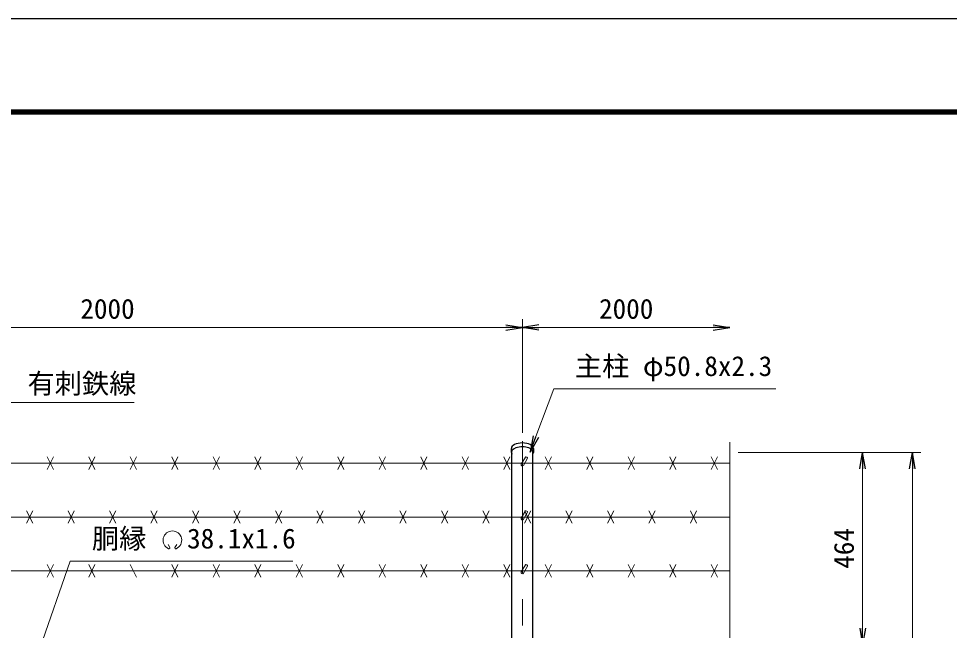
# Model space of a CAD drawing. Units: millimetres, scale not verified. Extents: x -4200 to 4200, y -2970 to 2970.
# Drawn here: x -2599 to -356, y 1495 to 2970 of the extents above; entities that cross this region are included whole.
import ezdxf
from ezdxf.enums import TextEntityAlignment as Align

# ---------------------------------------------------------------- set-up
doc = ezdxf.new("R2010")
doc.units = ezdxf.units.MM
doc.header["$LTSCALE"] = 10
doc.linetypes.add('USER1', pattern=[50.8, 31.75, -6.35, 6.35, -6.35])
for name, color, linetype, lineweight in [('0-1_D-BMK', 2, 'USER1', 13), ('0-2_D-STR1', 1, 'Continuous', 25), ('0-3_D-STR-DIM', 7, 'Continuous', 13), ('0-C_D-STR3', 3, 'Continuous', 13), ('0-D_D-STR-TXT', 7, 'Continuous', 13), ('0-E_D-TTL', 7, 'Continuous', 25)]:
    doc.layers.add(name, color=color, linetype=linetype, lineweight=lineweight)
doc.layers.add('0-4_0', color=7, linetype='Continuous')
doc.styles.add('ＭＳ ゴシック', font='')
doc.styles.get('ＭＳ ゴシック').set_extended_font_data('MS Gothic')

# ---------------------------------------------------------------- blocks, each defined once
blk = doc.blocks.new('_Open')
at = {"layer": '0-4_0'}
blk.add_line((-10, 1.667), (0, 0), dxfattribs=at)
blk.add_lwpolyline([(-10, -1.667), (0, 0), (-10, 0)], dxfattribs=at)

msp = doc.modelspace()

# ---------------------------------------------------------------- linework, layer by layer
at = {"layer": '0-1_D-BMK'}
msp.add_line((-1384.97, 1951.06), (-1384.97, -920), dxfattribs=at)
at = {"layer": '0-2_D-STR1'}
for p, q in [((-1411.57, 1924), (-1411.57, 1933.53)), ((-1358.37, 1933.53), (-1358.37, 1924)), ((-1410.37, 1463), (-1410.37, 1927.95)), ((-1359.57, 1463), (-1359.57, 1927.95))]:
    msp.add_line(p, q, dxfattribs=at)
for centre, start_param, end_param in [((-1384.97, 1924), 2.8400761, 6.5847019), ((-1384.97, 1933.53), 3.1415927, 6.2831853)]:
    msp.add_ellipse(centre, major_axis=(-26.6, 0), ratio=0.5, start_param=start_param, end_param=end_param, dxfattribs=at)
at = {"layer": '0-3_D-STR-DIM'}
for p, q in [((-1384.97, 1971.06), (-1384.97, 2245)), ((-1384.97, 1971.06), (-1384.97, 2245)), ((-3344.97, 2225), (-1424.97, 2225)), ((-1344.97, 2225), (-924.97, 2225)), ((-884.97, 1949), (-884.97, 510.65)), ((-864.97, 1924), (-424.97, 1924)), ((-864.97, 1924), (-544.97, 1924)), ((-564.97, 1500), (-564.97, 1884)), ((-444.97, 1884), (-444.97, -500))]:
    msp.add_line(p, q, dxfattribs=at)
at = {"layer": '0-C_D-STR3'}
for p, q in [((-2529.97, 1883.07), (-2514.97, 1913.07)), ((-2529.97, 1913.07), (-2514.97, 1883.07)), ((-2429.97, 1883.07), (-2414.97, 1913.07)), ((-2429.97, 1913.07), (-2414.97, 1883.07)), ((-2329.97, 1883.07), (-2314.97, 1913.07)), ((-2329.97, 1913.07), (-2314.97, 1883.07)), ((-2229.97, 1883.07), (-2214.97, 1913.07)), ((-2229.97, 1913.07), (-2214.97, 1883.07)), ((-2129.97, 1883.07), (-2114.97, 1913.07)), ((-2129.97, 1913.07), (-2114.97, 1883.07)), ((-2029.97, 1883.07), (-2014.97, 1913.07)), ((-2029.97, 1913.07), (-2014.97, 1883.07)), ((-1929.97, 1883.07), (-1914.97, 1913.07)), ((-1929.97, 1913.07), (-1914.97, 1883.07)), ((-1829.97, 1883.07), (-1814.97, 1913.07)), ((-1829.97, 1913.07), (-1814.97, 1883.07)), ((-1729.97, 1883.07), (-1714.97, 1913.07)), ((-1729.97, 1913.07), (-1714.97, 1883.07)), ((-1629.97, 1883.07), (-1614.97, 1913.07)), ((-1629.97, 1913.07), (-1614.97, 1883.07)), ((-1529.97, 1883.07), (-1514.97, 1913.07)), ((-1529.97, 1913.07), (-1514.97, 1883.07)), ((-1429.97, 1883.07), (-1414.97, 1913.07)), ((-1429.97, 1913.07), (-1414.97, 1883.07)), ((-1387.57, 1895.61), (-1377.68, 1912.75)), ((-1382.38, 1892.61), (-1372.48, 1909.75)), ((-1329.97, 1883.07), (-1314.97, 1913.07)), ((-1329.97, 1913.07), (-1314.97, 1883.07)), ((-1229.97, 1883.07), (-1214.97, 1913.07)), ((-1229.97, 1913.07), (-1214.97, 1883.07)), ((-1129.97, 1883.07), (-1114.97, 1913.07)), ((-1129.97, 1913.07), (-1114.97, 1883.07)), ((-1029.97, 1883.07), (-1014.97, 1913.07)), ((-1029.97, 1913.07), (-1014.97, 1883.07)), ((-929.97, 1883.07), (-914.97, 1913.07)), ((-929.97, 1913.07), (-914.97, 1883.07)), ((-884.97, 1898.07), (-3384.97, 1898.07)), ((-2579.97, 1753.17), (-2564.97, 1783.17)), ((-2579.97, 1783.17), (-2564.97, 1753.17)), ((-2479.97, 1753.17), (-2464.97, 1783.17)), ((-2479.97, 1783.17), (-2464.97, 1753.17)), ((-2379.97, 1753.17), (-2364.97, 1783.17)), ((-2379.97, 1783.17), (-2364.97, 1753.17)), ((-2279.97, 1753.17), (-2264.97, 1783.17)), ((-2279.97, 1783.17), (-2264.97, 1753.17)), ((-2179.97, 1753.17), (-2164.97, 1783.17)), ((-2179.97, 1783.17), (-2164.97, 1753.17)), ((-2079.97, 1753.17), (-2064.97, 1783.17)), ((-2079.97, 1783.17), (-2064.97, 1753.17)), ((-1979.97, 1753.17), (-1964.97, 1783.17)), ((-1979.97, 1783.17), (-1964.97, 1753.17)), ((-1879.97, 1753.17), (-1864.97, 1783.17)), ((-1879.97, 1783.17), (-1864.97, 1753.17)), ((-1779.97, 1753.17), (-1764.97, 1783.17)), ((-1779.97, 1783.17), (-1764.97, 1753.17)), ((-1679.97, 1753.17), (-1664.97, 1783.17)), ((-1679.97, 1783.17), (-1664.97, 1753.17)), ((-1579.97, 1753.17), (-1564.97, 1783.17)), ((-1579.97, 1783.17), (-1564.97, 1753.17)), ((-1479.97, 1753.17), (-1464.97, 1783.17)), ((-1479.97, 1783.17), (-1464.97, 1753.17)), ((-1387.57, 1765.71), (-1377.68, 1782.84)), ((-1382.38, 1762.71), (-1372.48, 1779.84)), ((-1379.97, 1753.17), (-1364.97, 1783.17)), ((-1379.97, 1783.17), (-1364.97, 1753.17)), ((-1279.97, 1753.17), (-1264.97, 1783.17)), ((-1279.97, 1783.17), (-1264.97, 1753.17)), ((-1179.97, 1753.17), (-1164.97, 1783.17)), ((-1179.97, 1783.17), (-1164.97, 1753.17)), ((-1079.97, 1753.17), (-1064.97, 1783.17)), ((-1079.97, 1783.17), (-1064.97, 1753.17)), ((-979.97, 1753.17), (-964.97, 1783.17)), ((-979.97, 1783.17), (-964.97, 1753.17)), ((-884.97, 1768.17), (-3384.97, 1768.17)), ((-884.97, 1638.27), (-3384.97, 1638.27)), ((-2529.97, 1623.27), (-2514.97, 1653.27)), ((-2529.97, 1653.27), (-2514.97, 1623.27)), ((-2429.97, 1623.27), (-2414.97, 1653.27)), ((-2429.97, 1653.27), (-2414.97, 1623.27)), ((-2329.97, 1653.27), (-2314.97, 1623.27)), ((-2229.97, 1623.27), (-2214.97, 1653.27)), ((-2229.97, 1653.27), (-2214.97, 1623.27)), ((-2129.97, 1623.27), (-2114.97, 1653.27)), ((-2129.97, 1653.27), (-2114.97, 1623.27)), ((-2029.97, 1623.27), (-2014.97, 1653.27)), ((-2029.97, 1653.27), (-2014.97, 1623.27)), ((-1929.97, 1623.27), (-1914.97, 1653.27)), ((-1929.97, 1653.27), (-1914.97, 1623.27)), ((-1829.97, 1623.27), (-1814.97, 1653.27)), ((-1829.97, 1653.27), (-1814.97, 1623.27)), ((-1729.97, 1623.27), (-1714.97, 1653.27)), ((-1729.97, 1653.27), (-1714.97, 1623.27)), ((-1629.97, 1623.27), (-1614.97, 1653.27)), ((-1629.97, 1653.27), (-1614.97, 1623.27)), ((-1529.97, 1623.27), (-1514.97, 1653.27)), ((-1529.97, 1653.27), (-1514.97, 1623.27)), ((-1429.97, 1623.27), (-1414.97, 1653.27)), ((-1429.97, 1653.27), (-1414.97, 1623.27)), ((-1387.57, 1635.8), (-1377.68, 1652.94)), ((-1382.38, 1632.8), (-1372.48, 1649.94)), ((-1329.97, 1623.27), (-1314.97, 1653.27)), ((-1329.97, 1653.27), (-1314.97, 1623.27)), ((-1229.97, 1623.27), (-1214.97, 1653.27)), ((-1229.97, 1653.27), (-1214.97, 1623.27)), ((-1129.97, 1623.27), (-1114.97, 1653.27)), ((-1129.97, 1653.27), (-1114.97, 1623.27)), ((-1029.97, 1623.27), (-1014.97, 1653.27)), ((-1029.97, 1653.27), (-1014.97, 1623.27)), ((-929.97, 1623.27), (-914.97, 1653.27)), ((-929.97, 1653.27), (-914.97, 1623.27))]:
    msp.add_line(p, q, dxfattribs=at)
for centre in [(-1384.97, 1894.11), (-1384.97, 1764.21), (-1384.97, 1634.3)]:
    msp.add_arc(centre, 3, 150, 330, dxfattribs=at)
for centre in [(-1375.08, 1911.25), (-1375.08, 1781.34), (-1375.08, 1651.44)]:
    msp.add_ellipse(centre, major_axis=(-2.6, 1.5), ratio=0.5, start_param=3.1415927, end_param=6.2831853, dxfattribs=at)
at = {"layer": '0-D_D-STR-TXT'}
for p, q in [((-2234.64, 1694.96), (-2238.79, 1702.14)), ((-2222.16, 1694.96), (-2218.01, 1702.14))]:
    msp.add_line(p, q, dxfattribs=at)
for points in [[(-774.52, 2077.62), (-1309.2, 2077.62), (-1365.89, 1926.28)], [(-2320.41, 2044.47), (-2629.97, 2044.47), (-2740.7, 1640.2)], [(-1938.14, 1662.09), (-2474.44, 1662.09), (-2548.14, 1451.45)]]:
    msp.add_lwpolyline(points, dxfattribs=at)
for centre, radius, start, end in [((-2228.4, 1712.12), 22.5, 294.32478, 245.67522), ((-2236.69, 1693.72), 2.37, 245.67522, 30), ((-2220.11, 1693.72), 2.37, 150, 294.32478)]:
    msp.add_arc(centre, radius, start, end, dxfattribs=at)
at = {"layer": '0-E_D-TTL', "color": 2}
msp.add_lwpolyline([(-4200, 2970), (4200, 2970), (4200, -2970), (-4200, -2970)], close=True, dxfattribs=at)
at = {"layer": '0-E_D-TTL'}
for points in [[(-3930, 2750), (3930, 2750), (3930, -2750), (-3930, -2750)], [(-3927.5, 2747.5), (3927.5, 2747.5), (3927.5, -2747.5), (-3927.5, -2747.5)], [(-3925, 2745), (3925, 2745), (3925, -2745), (-3925, -2745)], [(-3922.5, 2742.5), (3922.5, 2742.5), (3922.5, -2742.5), (-3922.5, -2742.5)], [(-3920, 2740), (3920, 2740), (3920, -2740), (-3920, -2740)]]:
    msp.add_lwpolyline(points, close=True, dxfattribs=at)

# ---------------------------------------------------------------- block references
at = {"layer": '0-3_D-STR-DIM', "xscale": 4, "yscale": 4}
for p in [(-1384.97, 2225), (-884.97, 2225)]:
    msp.add_blockref('_Open', p, dxfattribs=at)
for p, rotation in [((-1384.97, 2225), 180), ((-564.97, 1924), 90), ((-444.97, 1924), 90), ((-564.97, 1460), 270)]:
    msp.add_blockref('_Open', p, dxfattribs=dict(at, rotation=rotation))
at = {"layer": '0-D_D-STR-TXT', "xscale": 4, "yscale": 4, "rotation": 249.46512}
msp.add_blockref('_Open', (-1366.6, 1924.41), dxfattribs=at)

# ---------------------------------------------------------------- texts
at = {"layer": '0-3_D-STR-DIM', "style": 'ＭＳ ゴシック'}
for p in [(-2450.22, 2231.75), (-1200.22, 2231.75)]:
    msp.add_text('2000', height=48.09, dxfattribs=at).set_placement(p, align=Align.BOTTOM_LEFT)
msp.add_text('464', height=48.09, rotation=90, dxfattribs=at).set_placement((-571.72, 1643.38), align=Align.BOTTOM_LEFT)
at = {"layer": '0-D_D-STR-TXT', "style": 'ＭＳ ゴシック'}
for s, p in [('主柱 φ50.8x2.3', (-1258.28, 2093.63)), ('有刺鉄線', (-2577.52, 2051.64)), ('胴縁 \u300038.1x1.6', (-2422.5, 1677.87))]:
    msp.add_text(s, height=48.09, dxfattribs=at).set_placement(p, align=Align.BOTTOM_LEFT)

doc.saveas('drawing.dxf')
